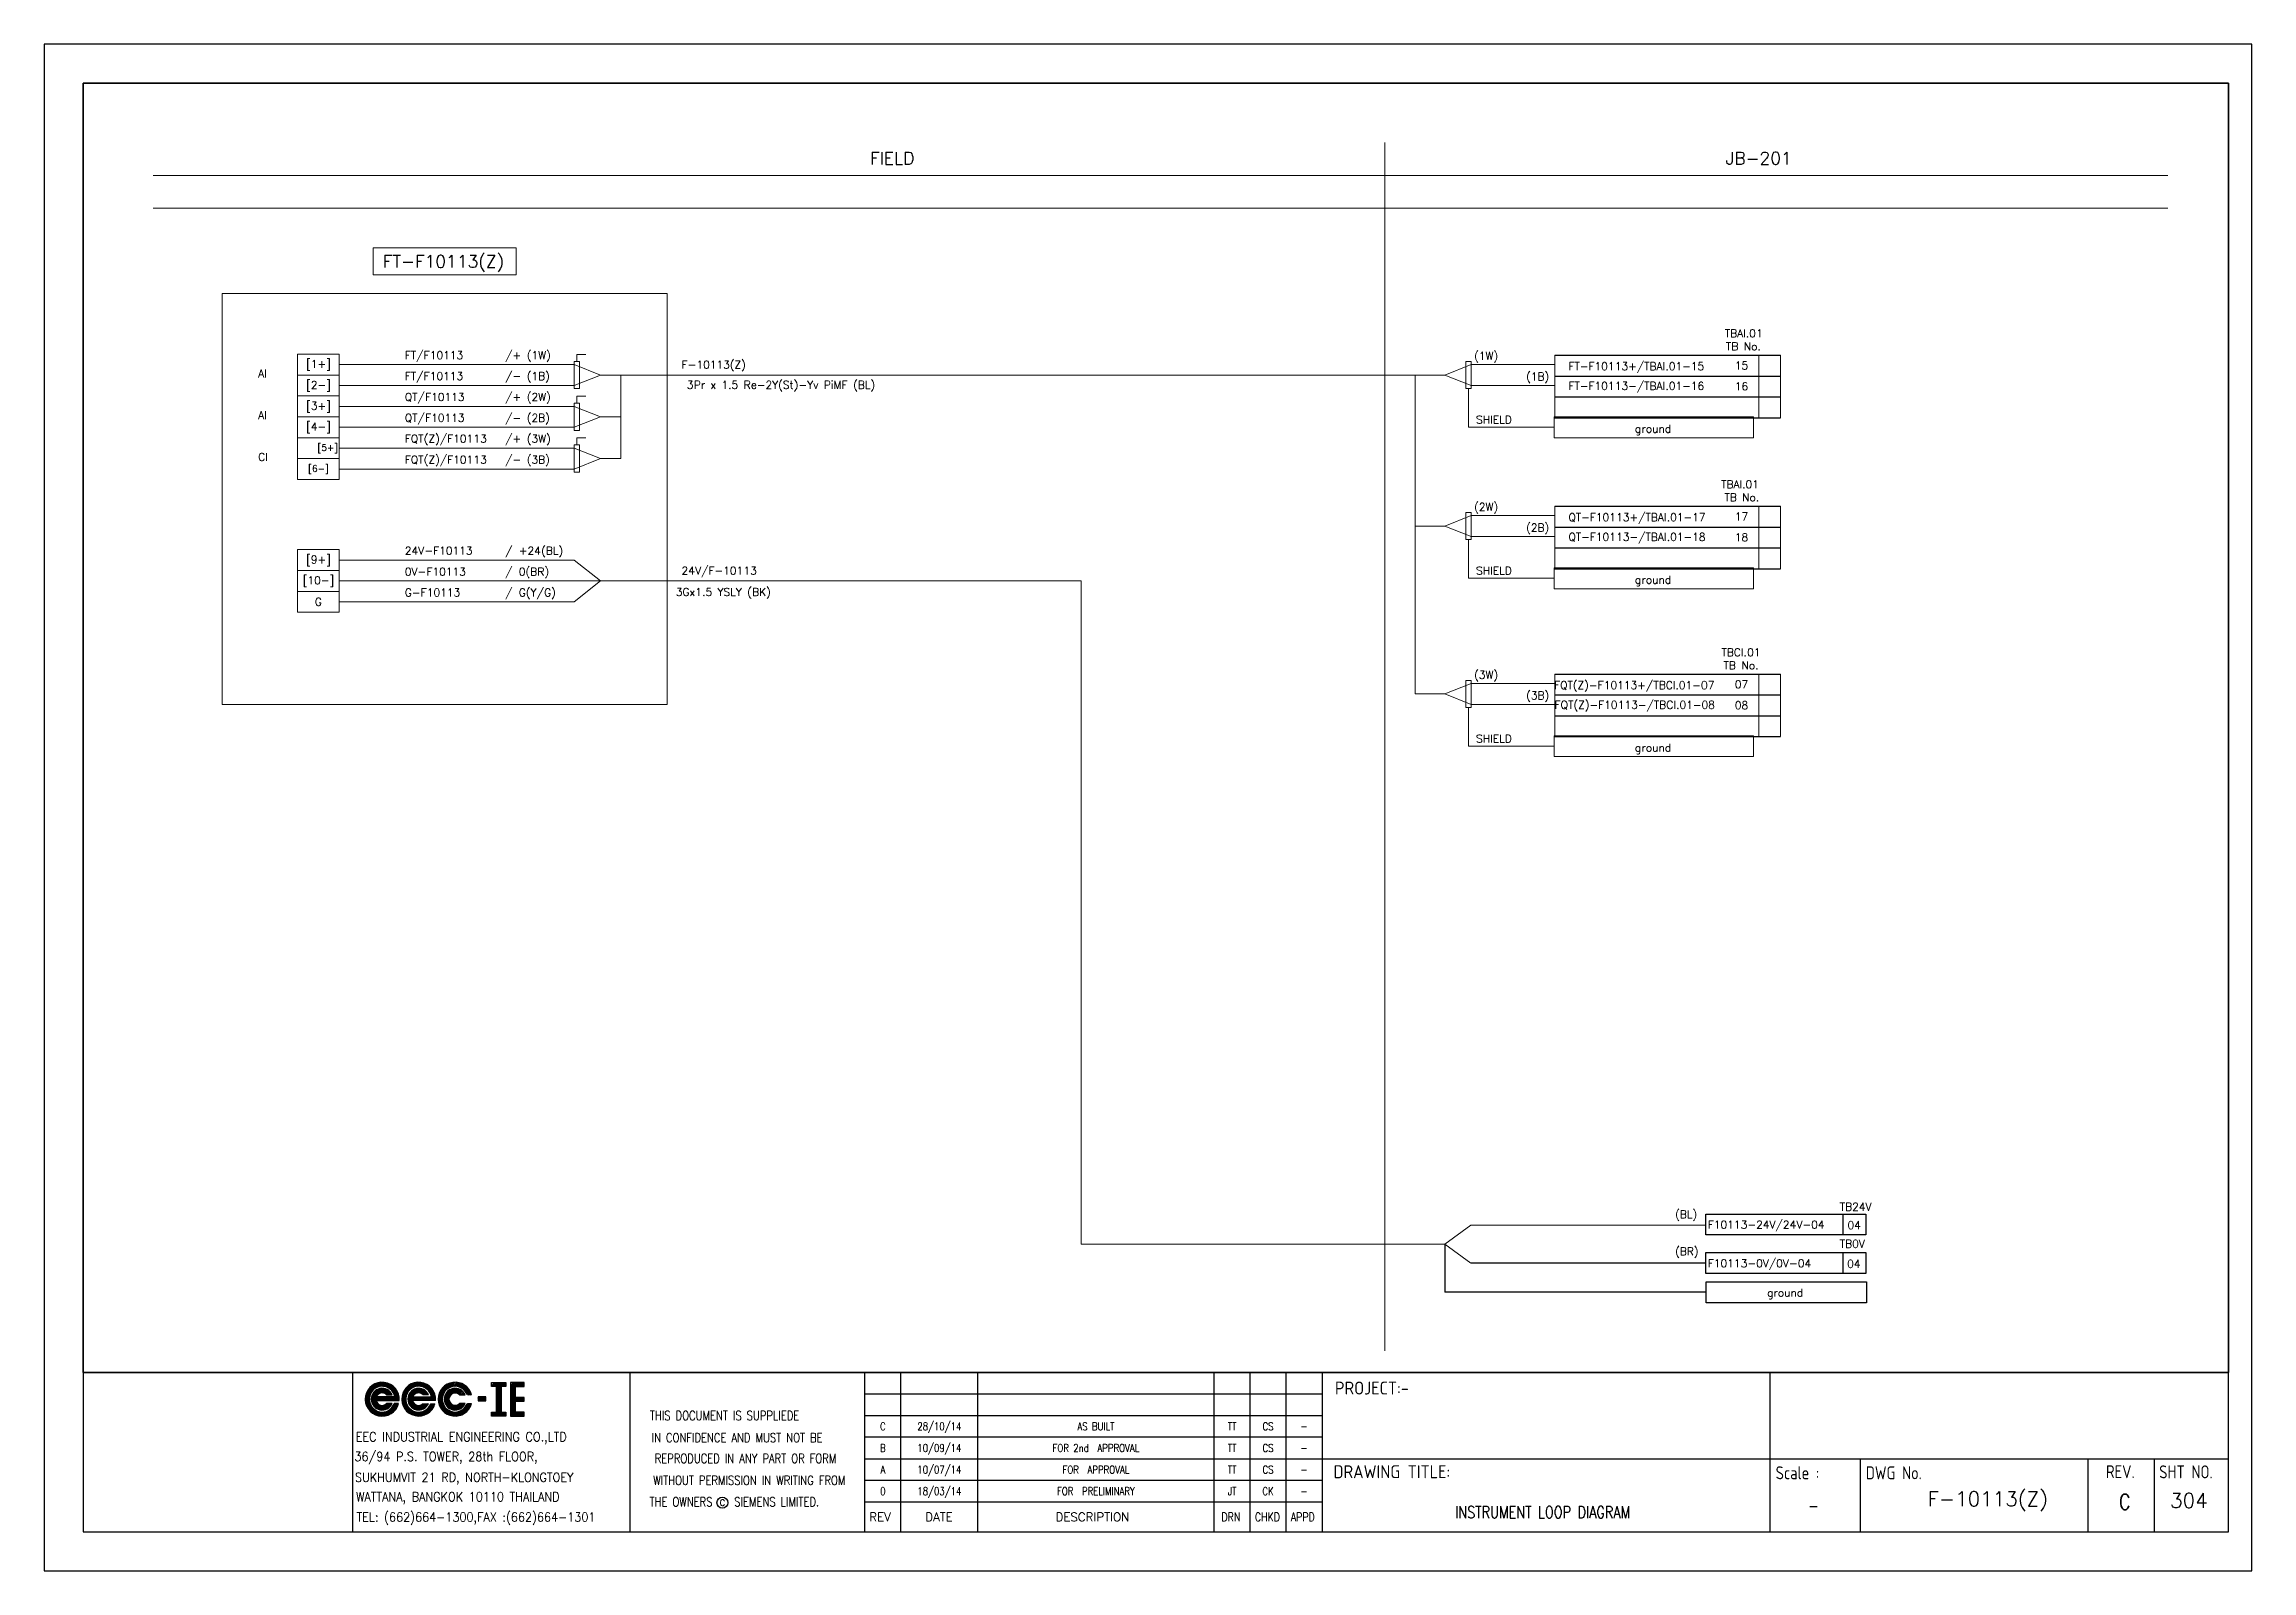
# Model space of a CAD drawing. Header units: millimetres. Extents: x -14942 to 24072, y -50285 to 2207.
# Drawn here: x 2119.2 to 2542.2, y -4897.6 to -4605.1 of the extents above; entities that cross this region are included whole.
import ezdxf
from ezdxf.enums import TextEntityAlignment as Align

# ---------------------------------------------------------------- set-up
doc = ezdxf.new("R2010")
doc.units = ezdxf.units.MM
doc.header["$MEASUREMENT"] = 0
doc.layers.get('0').update_dxf_attribs({"linetype": 'CONTINUOUS'})
for name, color, linetype in [('52049_PAPER A4$0$Frame_A1', 253, 'CONTINUOUS'), ('BORDER', 3, 'CONTINUOUS'), ('INSTRU', 4, 'CONTINUOUS'), ('INSTRUMENT', 1, 'CONTINUOUS'), ('LINE', 3, 'CONTINUOUS'), ('TEXT', 2, 'CONTINUOUS')]:
    doc.layers.add(name, color=color, linetype=linetype)
doc.styles.add('52049_PAPER A4$0$ISO Proportional', font='isocp.shx')
doc.styles.add('52049_PAPER A4$0$ROMANS', font='isocp.shx')
doc.styles.add('52049_PAPER A4$0$Romans-title', font='romans.shx')
doc.styles.add('ROMANS', font='romans')

# ---------------------------------------------------------------- blocks, each defined once
blk = doc.blocks.new('52049_PAPER A4$0$eec-ie')
at = {"layer": '52049_PAPER A4$0$Frame_A1', "color": 0, "lineweight": -3}
for p, q in [((0, 0), (0.87, 0.87)), ((0, -0.08), (0.3, 0.22)), ((0, -0.16), (0.26, 0.1)), ((0, -0.23), (0.24, 0)), ((0.01, 0.09), (0.78, 0.86)), ((0.04, 0.2), (0.68, 0.83)), ((0.09, 0.32), (0.55, 0.78)), ((0.26, 0.57), (0.3, 0.62)), ((0.34, -0.12), (1, 0.53)), ((0.35, -0.04), (0.92, 0.53)), ((0.35, -0.19), (1.07, 0.52)), ((0.36, 0.05), (0.82, 0.51)), ((0.37, -0.26), (0.66, 0.04)), ((0.39, -0.32), (0.74, 0.04)), ((0.4, 0.17), (0.7, 0.47)), ((0.41, -0.37), (0.82, 0.04)), ((1.69, 0.04), (0.64, 0.04)), ((0.65, 0.57), (0.96, 0.88)), ((0.68, -0.17), (0.9, 0.04)), ((0.76, -0.17), (0.98, 0.04)), ((0.77, 0.62), (1.03, 0.88)), ((0.84, -0.17), (1.05, 0.04)), ((0.87, 0.64), (1.1, 0.87)), ((0.87, 0.25), (1.13, 0.51)), ((0.92, -0.17), (1.13, 0.04)), ((0.95, 0.64), (1.17, 0.86)), ((0.96, 0.26), (1.19, 0.49)), ((1, -0.17), (1.21, 0.04)), ((1.03, 0.64), (1.23, 0.84)), ((1.03, 0.25), (1.24, 0.46)), ((1.07, -0.17), (1.29, 0.04)), ((1.09, 0.24), (1.29, 0.44)), ((1.1, 0.63), (1.29, 0.82)), ((1.15, 0.21), (1.34, 0.4)), ((1.15, -0.17), (1.37, 0.04)), ((1.16, 0.62), (1.35, 0.8)), ((1.19, 0.18), (1.38, 0.37)), ((1.22, 0.6), (1.4, 0.78)), ((1.22, 0.15), (1.54, 0.15)), ((1.23, -0.17), (1.44, 0.04)), ((1.25, 0.15), (1.42, 0.33)), ((1.28, 0.57), (1.45, 0.75)), ((1.31, -0.17), (1.52, 0.04)), ((1.32, 0.15), (1.46, 0.29)), ((1.33, 0.55), (1.5, 0.72)), ((1.38, 0.52), (1.54, 0.69)), ((1.39, -0.17), (1.6, 0.04)), ((1.4, 0.15), (1.49, 0.24)), ((1.42, 0.49), (1.59, 0.65)), ((1.46, 0.45), (1.63, 0.62)), ((1.46, -0.17), (1.68, 0.04)), ((1.48, 0.15), (1.52, 0.19)), ((1.5, 0.41), (1.67, 0.58)), ((1.54, 0.37), (1.71, 0.54)), ((1.54, -0.17), (1.9, 0.18)), ((1.57, 0.33), (1.74, 0.49)), ((1.6, 0.28), (1.77, 0.45)), ((1.62, -0.17), (1.91, 0.12)), ((1.63, 0.23), (1.8, 0.4)), ((1.65, 0.17), (1.83, 0.35)), ((1.67, 0.11), (1.86, 0.3)), ((1.69, 0.05), (1.88, 0.24)), ((1.7, -0.17), (1.93, 0.06)), ((2.09, -0.09), (2.37, 0.19)), ((2.1, -0.01), (2.51, 0.41)), ((2.1, -0.17), (2.34, 0.08)), ((2.11, 0.08), (2.88, 0.86)), ((2.13, 0.18), (2.78, 0.83)), ((2.18, 0.31), (2.65, 0.78)), ((2.31, 0.52), (2.45, 0.65)), ((2.44, -0.05), (3.02, 0.52)), ((2.44, -0.13), (3.1, 0.52)), ((2.45, -0.2), (2.78, 0.13)), ((2.46, 0.04), (2.93, 0.51)), ((2.46, -0.26), (2.76, 0.04)), ((2.48, -0.32), (2.84, 0.04)), ((2.49, 0.15), (2.81, 0.47)), ((2.56, 0.45), (2.97, 0.87)), ((2.72, -0.17), (2.92, 0.04)), ((2.73, 0.04), (3.79, 0.04)), ((2.77, 0.59), (3.06, 0.87)), ((2.79, -0.17), (3, 0.04)), ((2.84, 0.19), (3.17, 0.51)), ((2.87, -0.17), (3.08, 0.04)), ((2.89, 0.63), (3.13, 0.87)), ((2.95, -0.17), (3.15, 0.04)), ((2.98, 0.64), (3.2, 0.86)), ((2.98, 0.26), (3.23, 0.5)), ((3.03, -0.17), (3.23, 0.04)), ((3.06, 0.65), (3.27, 0.85)), ((3.07, 0.26), (3.29, 0.48)), ((3.11, -0.17), (3.31, 0.04)), ((3.14, 0.64), (3.33, 0.83)), ((3.14, 0.25), (3.34, 0.46)), ((3.18, -0.17), (3.39, 0.04)), ((3.2, 0.24), (3.39, 0.43)), ((3.21, 0.63), (3.39, 0.81)), ((3.25, 0.21), (3.44, 0.4)), ((3.26, -0.17), (3.47, 0.04)), ((3.27, 0.62), (3.44, 0.79)), ((3.29, 0.18), (3.48, 0.36)), ((3.62, 0.16), (3.31, 0.16)), ((3.33, 0.6), (3.5, 0.77)), ((3.34, -0.17), (3.54, 0.04)), ((3.36, 0.16), (3.52, 0.32)), ((3.38, 0.57), (3.55, 0.74)), ((3.42, -0.17), (3.62, 0.04)), ((3.43, 0.55), (3.59, 0.71)), ((3.43, 0.16), (3.55, 0.28)), ((3.48, 0.52), (3.64, 0.68)), ((3.5, -0.17), (3.7, 0.04)), ((3.51, 0.16), (3.58, 0.23)), ((3.52, 0.48), (3.68, 0.64)), ((3.57, 0.45), (3.72, 0.61)), ((3.57, -0.17), (3.78, 0.04)), ((3.59, 0.16), (3.61, 0.18)), ((3.6, 0.41), (3.76, 0.57)), ((3.64, 0.37), (3.8, 0.53)), ((3.65, -0.17), (3.99, 0.17)), ((3.67, 0.32), (3.83, 0.48)), ((3.7, 0.27), (3.87, 0.44)), ((3.73, 0.22), (3.9, 0.39)), ((3.73, -0.17), (4, 0.11)), ((3.75, 0.17), (3.92, 0.34)), ((3.77, 0.11), (3.95, 0.28)), ((3.79, 0.05), (3.97, 0.23)), ((3.81, -0.17), (4.02, 0.04)), ((4.18, -0.03), (4.57, 0.36)), ((4.18, -0.11), (4.47, 0.18)), ((4.18, -0.18), (4.43, 0.07)), ((4.19, 0.06), (5, 0.86)), ((4.21, 0.16), (4.9, 0.84)), ((4.25, 0.28), (4.78, 0.8)), ((4.34, 0.45), (4.61, 0.71)), ((4.53, -0.15), (5.2, 0.53)), ((4.53, -0.07), (5.13, 0.53)), ((4.54, 0.02), (5.04, 0.52)), ((4.54, -0.22), (4.86, 0.1)), ((4.57, 0.12), (4.93, 0.49)), ((4.69, 0.48), (5.08, 0.87)), ((4.69, 0.32), (4.73, 0.37)), ((4.88, 0.59), (5.16, 0.88)), ((4.96, 0.2), (5.27, 0.52)), ((4.99, 0.63), (5.24, 0.87)), ((5.08, 0.64), (5.31, 0.86)), ((5.09, 0.25), (5.33, 0.5)), ((5.16, 0.64), (5.37, 0.85)), ((5.17, 0.26), (5.39, 0.48)), ((5.24, 0.64), (5.43, 0.83)), ((5.24, 0.25), (5.44, 0.46)), ((5.3, 0.63), (5.49, 0.82)), ((5.3, 0.23), (5.49, 0.43)), ((5.35, 0.2), (5.54, 0.39)), ((5.37, 0.61), (5.55, 0.79)), ((5.39, 0.17), (5.58, 0.36)), ((5.4, 0.15), (5.72, 0.15)), ((5.42, 0.59), (5.6, 0.77)), ((5.46, 0.15), (5.62, 0.32)), ((5.48, 0.57), (5.65, 0.74)), ((5.53, 0.54), (5.7, 0.71)), ((5.53, 0.15), (5.65, 0.27)), ((5.58, 0.51), (5.74, 0.68)), ((5.61, 0.15), (5.68, 0.23)), ((5.62, 0.47), (5.79, 0.64)), ((5.66, 0.44), (5.83, 0.6)), ((5.69, 0.15), (5.71, 0.18)), ((5.7, 0.4), (5.87, 0.56)), ((5.73, 0.36), (5.9, 0.52)), ((5.77, 0.31), (5.94, 0.48)), ((5.8, 0.26), (5.97, 0.43)), ((5.82, 0.21), (6, 0.38)), ((5.85, 0.15), (6.02, 0.33)), ((6.09, 0.15), (5.85, 0.15)), ((5.92, 0.15), (6.05, 0.28)), ((6, 0.15), (6.07, 0.22)), ((6.08, 0.15), (6.09, 0.16)), ((6.9, 0.04), (6.46, 0.04)), ((6.46, 0.04), (6.46, -0.18)), ((6.46, -0.01), (6.51, 0.04)), ((6.46, -0.09), (6.59, 0.04)), ((6.46, -0.17), (6.66, 0.04)), ((6.52, -0.18), (6.74, 0.04)), ((6.6, -0.18), (6.82, 0.04)), ((6.68, -0.18), (6.9, 0.04)), ((6.9, -0.18), (6.9, 0.04)), ((7.23, 0.68), (7.41, 0.86)), ((7.27, 0.64), (7.49, 0.86)), ((7.35, 0.64), (7.57, 0.86)), ((7.43, 0.64), (7.65, 0.86)), ((7.5, 0.64), (7.72, 0.86)), ((7.51, 0.57), (7.8, 0.86)), ((7.51, 0.49), (7.88, 0.86)), ((7.51, 0.41), (7.96, 0.86)), ((7.51, 0.34), (7.78, 0.61)), ((7.51, 0.26), (7.78, 0.53)), ((7.51, 0.18), (7.78, 0.45)), ((7.51, 0.1), (7.78, 0.38)), ((7.51, 0.02), (7.78, 0.3)), ((7.51, -0.05), (7.78, 0.22)), ((7.51, -0.13), (7.78, 0.14)), ((7.51, -0.21), (7.78, 0.07)), ((7.82, 0.64), (8.04, 0.86)), ((7.89, 0.64), (8.06, 0.81)), ((7.97, 0.64), (8.06, 0.73)), ((8.05, 0.64), (8.06, 0.65)), ((8.33, 0.46), (8.74, 0.86)), ((8.33, 0.54), (8.66, 0.86)), ((8.33, 0.38), (8.82, 0.86)), ((8.33, 0.69), (8.5, 0.86)), ((8.33, 0.62), (8.58, 0.86)), ((8.33, 0.3), (8.61, 0.58)), ((8.33, 0.23), (8.61, 0.5)), ((8.33, 0.15), (8.61, 0.42)), ((8.33, 0.07), (8.61, 0.35)), ((8.33, -0.01), (8.61, 0.27)), ((8.33, -0.09), (8.61, 0.19)), ((8.33, -0.16), (8.61, 0.11)), ((8.33, -0.24), (8.61, 0.03)), ((8.33, -0.4), (8.74, 0.01)), ((8.33, -0.32), (8.66, 0.01)), ((8.33, -0.48), (8.82, 0.01)), ((8.67, 0.64), (8.89, 0.86)), ((8.68, -0.21), (8.9, 0.01)), ((8.75, 0.64), (8.97, 0.86)), ((8.75, -0.21), (8.97, 0.01)), ((8.83, 0.64), (9.05, 0.86)), ((8.83, -0.21), (9.05, 0.01)), ((8.91, 0.64), (9.11, 0.84)), ((8.99, 0.64), (9.11, 0.76)), ((9.06, 0.64), (9.11, 0.69)), ((0.02, -0.3), (0.23, -0.08)), ((0.03, -0.36), (0.23, -0.16)), ((0.05, -0.42), (0.24, -0.23)), ((0.07, -0.47), (0.26, -0.29)), ((0.1, -0.53), (0.27, -0.35)), ((0.12, -0.58), (0.3, -0.4)), ((0.15, -0.63), (0.32, -0.46)), ((0.19, -0.67), (0.35, -0.5)), ((0.22, -0.72), (0.39, -0.55)), ((0.26, -0.76), (0.42, -0.59)), ((0.3, -0.8), (0.46, -0.63)), ((0.34, -0.83), (0.5, -0.67)), ((0.38, -0.87), (0.55, -0.7)), ((0.42, -0.9), (0.59, -0.73)), ((0.44, -0.42), (0.64, -0.22)), ((0.47, -0.47), (0.66, -0.27)), ((0.47, -0.93), (0.65, -0.76)), ((0.5, -0.51), (0.69, -0.32)), ((0.52, -0.96), (0.7, -0.78)), ((0.54, -0.55), (0.73, -0.36)), ((0.58, -0.59), (0.78, -0.39)), ((0.58, -0.98), (0.76, -0.8)), ((0.62, -0.17), (1.94, -0.17)), ((0.63, -0.62), (0.83, -0.42)), ((0.63, -1.01), (0.82, -0.82)), ((0.68, -0.65), (0.89, -0.44)), ((0.69, -1.03), (0.89, -0.83)), ((0.73, -0.67), (0.96, -0.45)), ((0.75, -1.04), (0.96, -0.83)), ((0.79, -0.69), (1.04, -0.44)), ((0.82, -1.05), (1.04, -0.83)), ((0.85, -0.71), (1.19, -0.37)), ((0.89, -1.06), (1.14, -0.81)), ((0.92, -0.72), (1.29, -0.34)), ((0.96, -1.07), (1.25, -0.77)), ((1, -0.72), (1.37, -0.34)), ((1.04, -1.06), (1.76, -0.34)), ((1.09, -0.71), (1.45, -0.34)), ((1.13, -1.05), (1.84, -0.34)), ((1.2, -0.67), (1.53, -0.34)), ((1.54, -0.34), (1.22, -0.34)), ((1.23, -1.03), (1.9, -0.36)), ((1.35, -0.99), (1.86, -0.48)), ((1.53, -0.88), (1.76, -0.66)), ((1.65, -0.38), (1.68, -0.34)), ((1.91, -0.34), (1.66, -0.34)), ((1.78, -0.17), (1.94, -0.01)), ((1.85, -0.17), (1.94, -0.09)), ((1.93, -0.17), (1.94, -0.17)), ((2.1, -0.24), (2.32, -0.02)), ((2.11, -0.3), (2.32, -0.1)), ((2.13, -0.36), (2.32, -0.17)), ((2.15, -0.42), (2.33, -0.24)), ((2.17, -0.48), (2.35, -0.3)), ((2.2, -0.53), (2.37, -0.36)), ((2.22, -0.58), (2.39, -0.42)), ((2.25, -0.63), (2.42, -0.47)), ((2.29, -0.68), (2.45, -0.51)), ((2.32, -0.72), (2.48, -0.56)), ((2.36, -0.76), (2.52, -0.6)), ((2.4, -0.8), (2.56, -0.64)), ((2.44, -0.84), (2.6, -0.68)), ((2.48, -0.87), (2.64, -0.71)), ((2.51, -0.38), (2.71, -0.17)), ((2.53, -0.9), (2.69, -0.74)), ((2.54, -0.43), (2.73, -0.23)), ((2.57, -0.47), (2.76, -0.28)), ((2.58, -0.93), (2.74, -0.77)), ((2.6, -0.51), (2.79, -0.33)), ((2.63, -0.96), (2.8, -0.79)), ((2.64, -0.55), (2.83, -0.37)), ((2.68, -0.98), (2.86, -0.81)), ((2.69, -0.59), (2.87, -0.4)), ((4.02, -0.17), (2.71, -0.17)), ((2.73, -0.62), (2.93, -0.43)), ((2.74, -1.01), (2.92, -0.82)), ((2.78, -0.65), (2.99, -0.44)), ((2.8, -1.02), (2.99, -0.83)), ((2.84, -0.67), (3.06, -0.45)), ((2.86, -1.04), (3.06, -0.84)), ((2.9, -0.69), (3.14, -0.44)), ((2.92, -1.05), (3.14, -0.83)), ((2.96, -0.7), (3.32, -0.35)), ((2.99, -1.06), (3.24, -0.81)), ((3.03, -0.71), (3.39, -0.35)), ((3.07, -1.06), (3.36, -0.77)), ((3.11, -0.71), (3.47, -0.35)), ((3.15, -1.06), (3.86, -0.35)), ((3.2, -0.7), (3.55, -0.35)), ((3.24, -1.04), (3.94, -0.35)), ((3.31, -0.35), (3.62, -0.35)), ((3.32, -0.65), (3.62, -0.36)), ((3.35, -1.02), (3.98, -0.38)), ((3.48, -0.97), (3.93, -0.51)), ((3.74, -0.39), (3.78, -0.35)), ((3.76, -0.35), (3.99, -0.35)), ((3.89, -0.17), (4.02, -0.03)), ((3.96, -0.17), (4.03, -0.11)), ((4.19, -0.25), (4.42, -0.03)), ((4.21, -0.32), (4.41, -0.11)), ((4.22, -0.38), (4.42, -0.18)), ((4.24, -0.44), (4.43, -0.25)), ((4.26, -0.49), (4.45, -0.31)), ((4.29, -0.54), (4.47, -0.37)), ((4.32, -0.59), (4.49, -0.42)), ((4.35, -0.64), (4.52, -0.47)), ((4.38, -0.69), (4.55, -0.52)), ((4.42, -0.73), (4.58, -0.56)), ((4.45, -0.77), (4.62, -0.6)), ((4.49, -0.81), (4.66, -0.64)), ((4.53, -0.84), (4.7, -0.68)), ((4.56, -0.28), (4.8, -0.03)), ((4.58, -0.33), (4.8, -0.11)), ((4.58, -0.88), (4.75, -0.71)), ((4.6, -0.39), (4.81, -0.18)), ((4.62, -0.91), (4.8, -0.74)), ((4.63, -0.44), (4.83, -0.24)), ((4.66, -0.48), (4.86, -0.29)), ((4.67, -0.94), (4.85, -0.77)), ((4.7, -0.52), (4.89, -0.33)), ((4.72, -0.97), (4.9, -0.79)), ((4.74, -0.56), (4.93, -0.37)), ((4.78, -0.6), (4.98, -0.4)), ((4.78, -0.99), (4.96, -0.81)), ((4.83, -0.63), (5.03, -0.43)), ((4.83, -1.01), (5.03, -0.82)), ((4.88, -0.66), (5.09, -0.44)), ((4.89, -1.03), (5.1, -0.83)), ((4.93, -0.68), (5.17, -0.45)), ((4.96, -1.05), (5.17, -0.83)), ((4.99, -0.7), (5.26, -0.43)), ((5.02, -1.06), (5.26, -0.82)), ((5.06, -0.71), (5.43, -0.34)), ((5.09, -1.06), (5.36, -0.8)), ((5.13, -0.72), (5.5, -0.34)), ((5.17, -1.07), (5.49, -0.75)), ((5.21, -0.71), (5.58, -0.34)), ((5.25, -1.06), (5.97, -0.34)), ((5.3, -0.7), (5.66, -0.34)), ((5.35, -1.05), (6.05, -0.34)), ((5.72, -0.34), (5.4, -0.34)), ((5.43, -0.65), (5.71, -0.37)), ((5.45, -1.02), (6.07, -0.4)), ((5.58, -0.96), (6.02, -0.53)), ((5.81, -0.43), (5.89, -0.34)), ((5.85, -0.34), (6.09, -0.34)), ((6.46, -0.18), (6.9, -0.18)), ((6.75, -0.18), (6.9, -0.04)), ((6.83, -0.18), (6.9, -0.12)), ((7.23, -0.95), (7.34, -0.84)), ((7.23, -0.88), (7.26, -0.84)), ((7.23, -1.03), (7.42, -0.84)), ((7.28, -1.07), (7.5, -0.84)), ((7.35, -1.07), (7.78, -0.64)), ((7.43, -1.07), (7.78, -0.71)), ((7.51, -0.29), (7.78, -0.01)), ((7.51, -0.37), (7.78, -0.09)), ((7.51, -0.44), (7.78, -0.17)), ((7.51, -0.52), (7.78, -0.25)), ((7.51, -0.6), (7.78, -0.32)), ((7.51, -0.68), (7.78, -0.4)), ((7.51, -0.76), (7.78, -0.48)), ((7.51, -0.83), (7.78, -0.56)), ((7.51, -1.07), (7.78, -0.79)), ((7.59, -1.07), (7.81, -0.84)), ((7.67, -1.07), (7.89, -0.84)), ((7.74, -1.07), (7.96, -0.84)), ((7.82, -1.07), (8.04, -0.84)), ((7.9, -1.07), (8.06, -0.91)), ((7.98, -1.07), (8.06, -0.98)), ((8.06, -1.07), (8.06, -1.06)), ((8.33, -0.55), (8.61, -0.28)), ((8.33, -0.63), (8.61, -0.36)), ((8.33, -0.71), (8.61, -0.43)), ((8.33, -0.79), (8.61, -0.51)), ((8.33, -0.86), (8.61, -0.59)), ((8.33, -0.94), (8.61, -0.67)), ((8.33, -1.02), (8.61, -0.75)), ((8.37, -1.07), (8.61, -0.82)), ((8.45, -1.07), (8.67, -0.84)), ((8.52, -1.07), (8.74, -0.84)), ((8.6, -1.07), (8.82, -0.84)), ((8.68, -1.07), (8.9, -0.84)), ((8.76, -1.07), (8.98, -0.84)), ((8.84, -1.07), (9.06, -0.84)), ((8.91, -0.21), (9.11, -0.02)), ((8.91, -1.07), (9.11, -0.87)), ((8.99, -0.21), (9.11, -0.09)), ((8.99, -1.07), (9.11, -0.95)), ((9.07, -0.21), (9.11, -0.17)), ((9.07, -1.07), (9.11, -1.03))]:
    blk.add_line(p, q, dxfattribs=at)
for points in [[(7.23, 0.86), (8.06, 0.86), (8.06, 0.64), (7.78, 0.64), (7.78, -0.84), (8.06, -0.84), (8.06, -1.07), (7.23, -1.07), (7.23, -0.84), (7.51, -0.84), (7.51, 0.64), (7.23, 0.64)], [(8.61, 0.01), (8.61, 0.64), (9.11, 0.64), (9.11, 0.86), (8.33, 0.86), (8.33, -1.07), (9.11, -1.07), (9.11, -0.84), (8.61, -0.84), (8.61, -0.21), (9.11, -0.21), (9.11, 0.01)]]:
    blk.add_lwpolyline(points, close=True, dxfattribs=at)
for centre, radius, start, end in [((0.97, -0.09), 0.972, 355.3439, 345.1466), ((0.97, -0.09), 0.737, 10.5243, 340.256), ((0.97, -0.09), 0.623, 23.5697, 336.4303), ((0.97, -0.09), 0.354, 44.7876, 157.6107), ((3.06, -0.09), 0.967, 355.6074, 344.7747), ((3.06, -0.09), 0.742, 10.0766, 339.9937), ((3.06, -0.09), 0.618, 24.2545, 335.7455), ((3.06, -0.09), 0.358, 45.1096, 158.7579), ((5.15, -0.09), 0.972, 14.8534, 345.1466), ((5.15, -0.09), 0.737, 19.744, 340.256), ((5.15, -0.09), 0.623, 23.5697, 336.4303), ((5.15, -0.09), 0.354, 44.7876, 315.2124), ((0.97, -0.09), 0.354, 192.8901, 315.2124), ((3.06, -0.09), 0.358, 191.9242, 314.8904)]:
    blk.add_arc(centre, radius, start, end, dxfattribs=at)
blk = doc.blocks.new('52049_PAPER A4$0$eec logo')
at = {"color": 7, "xscale": 2.786697286423482, "yscale": 2.786697286423482, "zscale": 2.786697286423482}
blk.add_blockref('52049_PAPER A4$0$eec-ie', (50.01, 25.95), dxfattribs=at)
blk = doc.blocks.new('A$C089E5181')
at = {"color": 3}
for p, q in [((-415.5, 38.01), (-4.5, 38.01)), ((-363.94, 38.01), (-363.94, 7.5)), ((-310.77, 38.01), (-310.77, 7.5)), ((-265.75, 7.5), (-265.75, 38.01)), ((-258.85, 7.5), (-258.85, 38.01)), ((-244.11, 7.5), (-244.11, 38.01)), ((-198.84, 7.5), (-198.84, 38.01)), ((-191.95, 7.5), (-191.95, 38.01)), ((-185.05, 7.5), (-185.05, 38.01)), ((-178.16, 38.01), (-178.16, 7.5)), ((-92.38, 38.01), (-92.38, 7.5)), ((-178.16, 21.46), (-4.5, 21.46)), ((-75.06, 21.46), (-75.06, 7.5)), ((-31.4, 21.46), (-31.4, 7.5)), ((-18.75, 21.46), (-18.75, 7.5)), ((-265.75, 13.19), (-178.16, 13.19))]:
    blk.add_line(p, q, dxfattribs=at)
at = {"color": 1}
for p, q in [((-178.16, 33.87), (-265.75, 33.87)), ((-265.75, 29.74), (-178.16, 29.74)), ((-178.16, 25.6), (-265.75, 25.6)), ((-265.75, 21.46), (-178.16, 21.46)), ((-178.16, 17.33), (-265.75, 17.33))]:
    blk.add_line(p, q, dxfattribs=at)
at = {"color": 7}
for p, q in [((-4.5, 38.01), (-96.38, 38.01)), ((-92.38, 38.01), (-92.38, 19.85))]:
    blk.add_line(p, q, dxfattribs=at)
blk.add_lwpolyline([(0, 0), (0, 292.5), (-423, 292.5), (-423, 0)], close=True, dxfattribs=at)
blk.add_lwpolyline([(-415.5, 285), (-4.5, 285), (-4.5, 38.01), (-415.5, 38.01)], close=True)
at = {"color": 3}
blk.add_lwpolyline([(-4.5, 7.5), (-4.5, 285), (-415.5, 285), (-415.5, 7.5)], close=True, dxfattribs=at)
at = {"color": 2}
blk.add_circle((-293.05, 13.05), 1.05, dxfattribs=at)
at = {"color": 3, "xscale": 1.200000000000001, "yscale": 1.200000000000001, "zscale": 1.200000000000001}
blk.add_blockref('52049_PAPER A4$0$eec logo', (-421.49, 2.05), dxfattribs=at)
at = {"color": 2, "style": '52049_PAPER A4$0$ISO Proportional'}
for s, height, p in [('PROJECT:-', 2.482, (-168.61, 35.02)), ('DRAWING TITLE:', 2.4821, (-164.78, 18.99))]:
    blk.add_text(s, height=height, dxfattribs=at).set_placement(p, align=Align.MIDDLE_CENTER)
at = {"color": 2, "style": '52049_PAPER A4$0$Romans-title', "width": 0.8}
for s, p in [('THIS DOCUMENT IS SUPPLIEDE', (-292.63, 29.75)), ('IN CONFIDENCE AND MUST NOT BE', (-290.24, 25.51)), (' REPRODUCED IN ANY PART OR FORM', (-289.1, 21.53)), (' WITHOUT PERMISSION IN WRITING FROM ', (-287.9, 17.35)), ('THE OWNERS   SIEMENS LIMITED. ', (-290.28, 13.22))]:
    blk.add_text(s, height=1.75, dxfattribs=at).set_placement(p, align=Align.MIDDLE)
at = {"color": 2, "style": '52049_PAPER A4$0$Romans-title'}
for s, height, width, p in [('EEC INDUSTRIAL ENGINEERING CO.,LTD', 1.75, 0.9, (-363.31, 24.81)), ('36/94 P.S. TOWER, 28th FLOOR,', 1.75, 0.9, (-363.55, 21.03, -1.75)), ('SUKHUMVIT 21 RD, NORTH-KLONGTOEY', 1.75, 0.9, (-363.45, 17.05, -1.75)), ('WATTANA, BANGKOK 10110 THAILAND ', 1.75, 0.9, (-363.25, 13.31, -1.75)), ('TEL: (662)664-1300,FAX :(662)664-1301', 1.75, 0.9, (-363.14, 9.42, -1.75)), ('DRN', 1.655, 0.8, (-197.44, 9.49)), ('CHKD', 1.655, 0.8, (-191.03, 9.49)), ('APPD', 1.655, 0.8, (-184.14, 9.49))]:
    blk.add_text(s, height=height, dxfattribs=dict(at, width=width)).set_placement(p)
at = {"color": 2}
for s, height, style, width, p in [('C', 1.5, '52049_PAPER A4$0$Romans-title', 0.8, (-262.3, 27.67)), ('28/10/14', 1.5, '52049_PAPER A4$0$Romans-title', 0.8, (-251.48, 27.67)), ('AS BUILT', 1.5, '52049_PAPER A4$0$Romans-title', 0.8, (-221.48, 27.67)), ('TT', 1.5, '52049_PAPER A4$0$Romans-title', 0.8, (-195.39, 27.67)), ('CS', 1.5, '52049_PAPER A4$0$Romans-title', 0.8, (-188.5, 27.67)), ('-', 1.5, '52049_PAPER A4$0$Romans-title', 0.8, (-181.6, 27.67)), ('B', 1.5, '52049_PAPER A4$0$Romans-title', 0.8, (-262.3, 23.53)), ('10/09/14', 1.5, '52049_PAPER A4$0$Romans-title', 0.8, (-251.48, 23.53)), ('FOR 2nd  APPROVAL', 1.5, '52049_PAPER A4$0$Romans-title', 0.8, (-221.48, 23.53)), ('TT', 1.5, '52049_PAPER A4$0$Romans-title', 0.8, (-195.39, 23.53)), ('CS', 1.5, '52049_PAPER A4$0$Romans-title', 0.8, (-188.5, 23.53)), ('-', 1.5, '52049_PAPER A4$0$Romans-title', 0.8, (-181.6, 23.53)), ('A', 1.5, '52049_PAPER A4$0$Romans-title', 0.8, (-262.3, 19.39)), ('10/07/14', 1.5, '52049_PAPER A4$0$Romans-title', 0.8, (-251.48, 19.39)), ('FOR  APPROVAL', 1.5, '52049_PAPER A4$0$Romans-title', 0.8, (-221.48, 19.39)), ('TT', 1.5, '52049_PAPER A4$0$Romans-title', 0.8, (-195.39, 19.39)), ('CS', 1.5, '52049_PAPER A4$0$Romans-title', 0.8, (-188.5, 19.39)), ('-', 1.5, '52049_PAPER A4$0$Romans-title', 0.8, (-181.6, 19.39)), ('Scale :', 2.482, '52049_PAPER A4$0$ROMANS', 0.9, (-87.06, 18.78)), ('DWG No.', 2.482, '52049_PAPER A4$0$ROMANS', 0.9, (-68.61, 18.78)), ('REV.', 2.482, '52049_PAPER A4$0$ROMANS', 0.9, (-25.21, 18.99)), ('SHT NO.', 2.482, '52049_PAPER A4$0$ROMANS', 0.9, (-12.64, 18.96)), ('0', 1.5, '52049_PAPER A4$0$Romans-title', 0.8, (-262.3, 15.26)), ('18/03/14', 1.5, '52049_PAPER A4$0$Romans-title', 0.8, (-251.48, 15.26)), ('FOR  PRELIMINARY', 1.5, '52049_PAPER A4$0$Romans-title', 0.8, (-221.48, 15.26)), ('JT', 1.5, '52049_PAPER A4$0$Romans-title', 0.8, (-195.39, 15.26)), ('CK', 1.5, '52049_PAPER A4$0$Romans-title', 0.8, (-188.5, 15.26)), ('-', 1.5, '52049_PAPER A4$0$Romans-title', 0.8, (-181.6, 15.26)), ('C', 3, '52049_PAPER A4$0$Romans-title', 0.8, (-24.36, 13.21)), ('-', 2.25, '52049_PAPER A4$0$Romans-title', 0.8, (-84, 12.48))]:
    blk.add_text(s, height=height, dxfattribs=dict(at, style=style, width=width)).set_placement(p, align=Align.MIDDLE_CENTER)
at = {"color": 2, "style": '52049_PAPER A4$0$Romans-title'}
blk.add_text('C', height=1.19, dxfattribs=at).set_placement((-293.05, 13.05), align=Align.MIDDLE)
for s, height, p in [('REV', 1.655, (-264.9, 9.49)), ('DATE', 1.655, (-254.17, 9.49)), ('DESCRIPTION', 1.6548, (-229.2, 9.49))]:
    blk.add_text(s, height=height, dxfattribs=at).set_placement(p)
at = {"layer": 'TEXT', "style": 'ROMANS', "width": 0.8}
blk.add_text('INSTRUMENT LOOP DIAGRAM ', height=2.25, dxfattribs=at).set_placement((-135.27, 11.24), align=Align.MIDDLE_CENTER)
blk = doc.blocks.new('Box')
at = {"layer": 'INSTRU', "color": 7, "lineweight": 13}
for p, q in [((660.48, -1853.29), (660.48, -1865.26)), ((699.59, -1853.29), (699.59, -1865.26)), ((703.72, -1853.29), (703.72, -1865.26))]:
    blk.add_line(p, q, dxfattribs=at)
at = {"layer": 'INSTRUMENT', "color": 7}
for p, q in [((660.48, -1853.29), (703.72, -1853.29)), ((660.48, -1857.28), (703.72, -1857.28)), ((660.48, -1861.27), (703.72, -1861.27)), ((660.48, -1865.26), (703.72, -1865.26))]:
    blk.add_line(p, q, dxfattribs=at)
blk = doc.blocks.new('AA')
at = {"layer": 'INSTRU', "color": 7, "lineweight": 13}
for p, q in [((660.4, -1836.06), (674.52, -1836.06)), ((660.4, -1836.06), (660.4, -1840.06)), ((667.71, -1836.06), (698.6, -1836.06)), ((698.6, -1836.06), (698.6, -1840.06)), ((660.41, -1840.06), (698.6, -1840.06))]:
    blk.add_line(p, q, dxfattribs=at)
at = {"layer": 'TEXT', "color": 7, "lineweight": 13, "style": 'ROMANS'}
blk.add_text('ground', height=1.5, dxfattribs=at).set_placement((675.86, -1839.1))
blk = doc.blocks.new('OO')
at = {"layer": 'INSTRUMENT', "color": 7}
blk.add_line((715.86, -2010.2), (715.86, -2014.19), dxfattribs=at)
blk.add_lwpolyline([(689.59, -2010.2), (720.26, -2010.2), (720.26, -2014.19), (689.59, -2014.19)], close=True, dxfattribs=at)
blk = doc.blocks.new('444')
at = {"layer": 'INSTRUMENT', "color": 7}
blk.add_lwpolyline([(850.71, -1511.74), (881.38, -1511.74), (881.38, -1515.73), (850.71, -1515.73)], close=True, dxfattribs=at)
at = {"layer": 'TEXT', "color": 7, "lineweight": 13, "style": 'ROMANS'}
blk.add_text('ground', height=1.5, dxfattribs=at).set_placement((862.34, -1514.57))

msp = doc.modelspace()

# ---------------------------------------------------------------- linework, layer by layer
at = {"layer": 'BORDER', "color": 7, "lineweight": 13, "ltscale": 2.5}
msp.add_line((2376.05, -4623.95), (2376.05, -4855.48), dxfattribs=at)
at = {"layer": 'BORDER', "color": 7, "lineweight": 13}
for p, q in [((2140.02, -4630.25), (2526.05, -4630.25)), ((2140.02, -4636.55), (2526.05, -4636.55))]:
    msp.add_line(p, q, dxfattribs=at)
at = {"layer": 'INSTRU', "color": 7, "lineweight": 13}
for p, q in [((2167.71, -4664.51), (2175.71, -4664.51)), ((2167.71, -4664.51), (2167.71, -4668.51)), ((2175.71, -4664.51), (2175.71, -4668.51)), ((2167.71, -4668.51), (2175.71, -4668.51)), ((2167.71, -4668.51), (2167.71, -4672.51)), ((2175.71, -4668.51), (2175.71, -4672.51)), ((2167.71, -4672.51), (2175.71, -4672.51)), ((2167.71, -4672.51), (2167.71, -4676.51)), ((2167.71, -4672.51), (2175.71, -4672.51)), ((2175.71, -4672.51), (2175.71, -4676.51)), ((2167.71, -4676.51), (2175.71, -4676.51)), ((2167.71, -4676.51), (2167.71, -4680.51)), ((2175.71, -4676.51), (2175.71, -4680.51)), ((2167.71, -4680.51), (2175.71, -4680.51)), ((2167.71, -4680.51), (2167.71, -4684.51)), ((2167.71, -4680.51), (2175.71, -4680.51)), ((2167.71, -4680.51), (2175.71, -4680.51)), ((2175.71, -4680.51), (2175.71, -4684.51)), ((2167.71, -4684.51), (2175.71, -4684.51)), ((2167.71, -4684.51), (2167.71, -4688.51)), ((2175.71, -4684.51), (2175.71, -4688.51)), ((2167.71, -4688.51), (2175.71, -4688.51)), ((2167.71, -4701.96), (2175.71, -4701.96)), ((2167.71, -4701.96), (2175.71, -4701.96)), ((2167.71, -4701.96), (2175.71, -4701.96)), ((2167.71, -4701.96), (2167.71, -4705.96)), ((2175.71, -4701.96), (2175.71, -4705.96)), ((2167.71, -4705.96), (2167.71, -4709.96)), ((2167.71, -4705.96), (2175.71, -4705.96)), ((2175.71, -4705.96), (2175.71, -4709.96)), ((2167.71, -4709.96), (2175.71, -4709.96)), ((2167.71, -4709.96), (2167.71, -4713.96)), ((2175.71, -4709.96), (2175.71, -4713.96)), ((2167.71, -4713.96), (2175.71, -4713.96))]:
    msp.add_line(p, q, dxfattribs=at)
at = {"layer": 'INSTRUMENT', "color": 7}
for p, q in [((2387.56, -4835.04), (2387.56, -4844.24)), ((2437.56, -4838.66), (2392.55, -4838.66)), ((2437.63, -4844.24), (2387.56, -4844.24))]:
    msp.add_line(p, q, dxfattribs=at)
at = {"layer": 'LINE', "color": 7, "lineweight": 13}
for p, q in [((2182.19, -4644.11), (2209.59, -4644.11)), ((2182.19, -4644.11), (2182.19, -4649.32)), ((2209.59, -4644.11), (2209.59, -4649.32)), ((2182.19, -4649.32), (2209.59, -4649.32)), ((2221.23, -4664.57), (2222.94, -4664.57)), ((2175.71, -4666.51), (2220.73, -4666.51)), ((2220.73, -4665.91), (2220.73, -4671.11)), ((2220.73, -4665.91), (2221.73, -4665.91)), ((2225.73, -4668.51), (2220.73, -4666.51)), ((2220.73, -4670.51), (2225.73, -4668.51)), ((2221.73, -4665.91), (2221.73, -4671.11)), ((2225.73, -4668.51), (2387.56, -4668.51)), ((2229.63, -4676.51), (2229.63, -4668.51)), ((2381.85, -4729.61), (2381.85, -4668.51)), ((2387.56, -4668.51), (2392.56, -4666.51)), ((2387.56, -4668.51), (2392.56, -4670.51)), ((2392.56, -4665.91), (2391.56, -4665.91)), ((2391.56, -4665.91), (2391.56, -4671.11)), ((2392.56, -4665.91), (2392.56, -4671.11)), ((2408.5, -4666.51), (2392.56, -4666.51)), ((2175.71, -4670.51), (2220.73, -4670.51)), ((2220.73, -4671.11), (2221.73, -4671.11)), ((2220.73, -4673.91), (2220.73, -4679.11)), ((2220.73, -4673.91), (2221.73, -4673.91)), ((2221.23, -4672.57), (2222.94, -4672.57)), ((2221.73, -4673.91), (2221.73, -4679.11)), ((2392.56, -4671.11), (2391.56, -4671.11)), ((2392.06, -4671.11), (2392.06, -4678.51)), ((2408.5, -4670.51), (2392.56, -4670.51)), ((2175.71, -4674.51), (2220.73, -4674.51)), ((2225.73, -4676.51), (2220.73, -4674.51)), ((2220.73, -4678.51), (2225.73, -4676.51)), ((2225.73, -4676.51), (2229.63, -4676.51)), ((2229.63, -4684.51), (2229.63, -4676.51)), ((2175.71, -4678.51), (2220.73, -4678.51)), ((2175.71, -4682.51), (2220.73, -4682.51)), ((2220.73, -4679.11), (2221.73, -4679.11)), ((2220.73, -4681.91), (2220.73, -4687.11)), ((2220.73, -4681.91), (2221.73, -4681.91)), ((2225.73, -4684.51), (2220.73, -4682.51)), ((2221.23, -4680.57), (2222.94, -4680.57)), ((2221.73, -4681.91), (2221.73, -4687.11)), ((2408.5, -4678.51), (2392.06, -4678.51)), ((2175.71, -4686.51), (2220.73, -4686.51)), ((2220.73, -4686.51), (2225.73, -4684.51)), ((2225.73, -4684.51), (2229.63, -4684.51)), ((2220.73, -4687.11), (2221.73, -4687.11)), ((2392.56, -4694.84), (2391.56, -4694.84)), ((2391.56, -4694.84), (2391.56, -4700.04)), ((2392.56, -4694.84), (2392.56, -4700.04)), ((2387.56, -4697.44), (2381.85, -4697.44)), ((2387.56, -4697.44), (2392.56, -4695.44)), ((2387.56, -4697.44), (2392.56, -4699.44)), ((2408.5, -4695.44), (2392.56, -4695.44)), ((2408.5, -4699.44), (2392.56, -4699.44)), ((2392.56, -4700.04), (2391.56, -4700.04)), ((2392.06, -4700.04), (2392.06, -4707.44)), ((2175.71, -4703.96), (2220.73, -4703.96)), ((2175.71, -4707.96), (2220.73, -4707.96)), ((2225.73, -4707.96), (2220.73, -4703.96)), ((2220.73, -4707.96), (2225.73, -4707.96)), ((2220.73, -4711.96), (2225.73, -4707.96)), ((2225.73, -4707.96), (2317.82, -4707.96)), ((2408.5, -4707.44), (2392.06, -4707.44)), ((2175.71, -4711.96), (2220.73, -4711.96)), ((2387.56, -4729.61), (2392.56, -4727.61)), ((2391.56, -4727.01), (2391.56, -4732.21)), ((2392.56, -4727.01), (2391.56, -4727.01)), ((2392.56, -4727.01), (2392.56, -4732.21)), ((2408.5, -4727.61), (2392.56, -4727.61)), ((2381.85, -4729.61), (2387.56, -4729.61)), ((2387.56, -4729.61), (2392.56, -4731.61)), ((2392.56, -4732.21), (2391.56, -4732.21)), ((2392.06, -4732.21), (2392.06, -4739.61)), ((2408.5, -4731.61), (2392.56, -4731.61)), ((2408.5, -4739.61), (2392.06, -4739.61)), ((2387.5, -4835.04), (2392.5, -4831.38)), ((2437.52, -4831.38), (2392.5, -4831.38)), ((2387.56, -4835.04), (2317.82, -4835.04)), ((2392.54, -4838.67), (2387.5, -4835.04))]:
    msp.add_line(p, q, dxfattribs=at)
at = {"layer": 'LINE', "color": 7, "lineweight": 13, "ltscale": 8}
for p, q in [((2153.28, -4731.62), (2153.28, -4652.9)), ((2238.51, -4652.9), (2153.28, -4652.9)), ((2238.51, -4731.62), (2238.51, -4652.9)), ((2238.51, -4731.62), (2153.28, -4731.62))]:
    msp.add_line(p, q, dxfattribs=at)
at = {"layer": 'TEXT', "color": 7, "lineweight": 13}
for p, q in [((2221.23, -4665.91), (2221.23, -4664.57)), ((2221.23, -4673.91), (2221.23, -4672.57)), ((2221.23, -4681.91), (2221.23, -4680.57)), ((2317.82, -4707.96), (2317.82, -4835.04))]:
    msp.add_line(p, q, dxfattribs=at)

# ---------------------------------------------------------------- block references
at = {"layer": 'INSTRUMENT', "color": 1}
for name, p in [('Box', (1748.11, -2811.42)), ('AA', (1748.1, -2840.45)), ('Box', (1748.11, -2840.35)), ('AA', (1748.1, -2869.38)), ('Box', (1748.11, -2872.52)), ('AA', (1748.1, -2901.55)), ('OO', (1747.95, -2819.07)), ('OO', (1747.96, -2826.43))]:
    msp.add_blockref(name, p, dxfattribs=at)
at = {"layer": 'INSTRUMENT', "color": 7}
msp.add_blockref('444', (1586.92, -3330.51), dxfattribs=at)
at = {"layer": 'LINE', "color": 7, "lineweight": 13}
msp.add_blockref('A$C089E5181', (2542.16, -4897.61), dxfattribs=at)

# ---------------------------------------------------------------- texts
at = {"layer": 'TEXT', "color": 7, "lineweight": 13, "style": 'ROMANS'}
for s, height, p in [('FIELD', 2.4, (2277.37, -4628.18)), ('JB-201', 2.4, (2441.34, -4628.18)), ('FT-F10113(Z)', 2.4, (2184.03, -4647.93)), ('TBAI.01', 1.5, (2441.17, -4661.27)), ('FT/F10113', 1.5, (2188.27, -4665.46)), ('/+ (1W)', 1.5, (2207.5, -4665.46)), ('F-10113(Z)', 1.5, (2241.29, -4667.28)), ('(1W)', 1.5, (2393.15, -4665.59)), ('TB No.', 1.5, (2441.39, -4663.77)), ('AI', 1.5, (2160.13, -4668.95)), ('FT/F10113', 1.5, (2188.27, -4669.46)), ('/- (1B)', 1.5, (2207.5, -4669.46)), (' 3Pr x 1.5 Re-2Y(St)-Yv PiMF (BL)', 1.5, (2241.29, -4671.14)), ('(1B)', 1.5, (2403.09, -4669.54)), ('FT-F10113+/TBAI.01-15', 1.5, (2411.2, -4667.57)), ('FT-F10113-/TBAI.01-16', 1.5, (2411.2, -4671.34)), ('15', 1.5, (2443.09, -4667.43)), ('16', 1.5, (2443.09, -4671.42)), ('QT/F10113', 1.5, (2188.27, -4673.46)), ('/+ (2W)', 1.5, (2207.5, -4673.46)), ('AI', 1.5, (2160.13, -4676.95)), ('QT/F10113', 1.5, (2188.27, -4677.46)), ('/- (2B)', 1.5, (2207.5, -4677.46)), ('SHIELD', 1.5, (2393.5, -4677.82)), ('FQT(Z)/F10113', 1.5, (2188.27, -4681.46)), ('/+ (3W)', 1.5, (2207.5, -4681.46)), ('CI', 1.5, (2160.13, -4684.95)), ('FQT(Z)/F10113', 1.5, (2188.27, -4685.46)), ('/- (3B)', 1.5, (2207.5, -4685.46)), ('TBAI.01', 1.5, (2440.46, -4690.2)), ('(2W)', 1.5, (2393.15, -4694.52)), ('QT-F10113+/TBAI.01-17', 1.5, (2411.2, -4696.5)), ('TB No.', 1.5, (2441.09, -4692.7)), ('17', 1.5, (2443.09, -4696.36)), ('(2B)', 1.5, (2403.09, -4698.48)), ('QT-F10113-/TBAI.01-18', 1.5, (2411.2, -4700.27)), ('18', 1.5, (2443.09, -4700.35)), ('24V-F10113', 1.5, (2188.27, -4702.92)), ('/', 1.5, (2207.5, -4702.92)), ('+24(BL)', 1.5, (2210.11, -4702.92)), ('0V-F10113', 1.5, (2188.27, -4706.92)), ('/', 1.5, (2207.5, -4706.92)), ('0(BR)', 1.5, (2210.11, -4706.92)), ('24V/F-10113', 1.5, (2241.29, -4706.74)), ('SHIELD', 1.5, (2393.5, -4706.75)), ('G-F10113', 1.5, (2188.27, -4710.92)), ('/', 1.5, (2207.5, -4710.92)), ('G(Y/G)', 1.5, (2210.11, -4710.92)), ('3Gx1.5 YSLY (BK)', 1.5, (2240.19, -4710.83)), ('TBCI.01', 1.5, (2440.54, -4722.38)), ('TB No.', 1.5, (2440.94, -4724.88)), ('(3W)', 1.5, (2393.15, -4726.7)), ('(3B)', 1.5, (2403.09, -4730.65)), ('FQT(Z)-F10113+/TBCI.01-07', 1.5, (2408.45, -4728.67)), ('07', 1.5, (2443.09, -4728.53)), ('FQT(Z)-F10113-/TBCI.01-08', 1.5, (2408.56, -4732.44)), ('08', 1.5, (2443.09, -4732.52)), ('SHIELD', 1.5, (2393.5, -4738.92)), ('(BL)', 1.5, (2431.64, -4830.05)), ('F10113-24V/24V-04', 1.5, (2437.91, -4832.04)), ('TB24V', 1.5, (2463.18, -4828.61)), ('TB0V', 1.5, (2463.18, -4835.71)), ('(BR)', 1.5, (2431.64, -4837.15)), ('F10113-0V/0V-04', 1.5, (2437.91, -4839.46)), ('F-10113(Z)', 2.8, (2480.03, -4885.22))]:
    msp.add_text(s, height=height, dxfattribs=at).set_placement(p)
for s, height, p in [('[1+]', 1.5, (2171.71, -4666.51)), ('[2-]', 1.5, (2171.71, -4670.51)), ('[3+]', 1.5, (2171.71, -4674.51)), ('[4-]', 1.5, (2171.71, -4678.51)), ('[5+]', 1.25, (2173.49, -4682.51)), ('[6-]', 1.25, (2171.71, -4686.51)), ('[9+]', 1.5, (2171.71, -4703.96)), ('[10-]', 1.5, (2171.71, -4707.96)), ('G', 1.5, (2171.71, -4711.96)), ('04', 1.5, (2465.95, -4831.39)), ('04', 1.5, (2465.91, -4838.8)), ('304', 2.8, (2530.09, -4884.12))]:
    msp.add_text(s, height=height, dxfattribs=at).set_placement(p, align=Align.MIDDLE)

doc.saveas('drawing.dxf')
